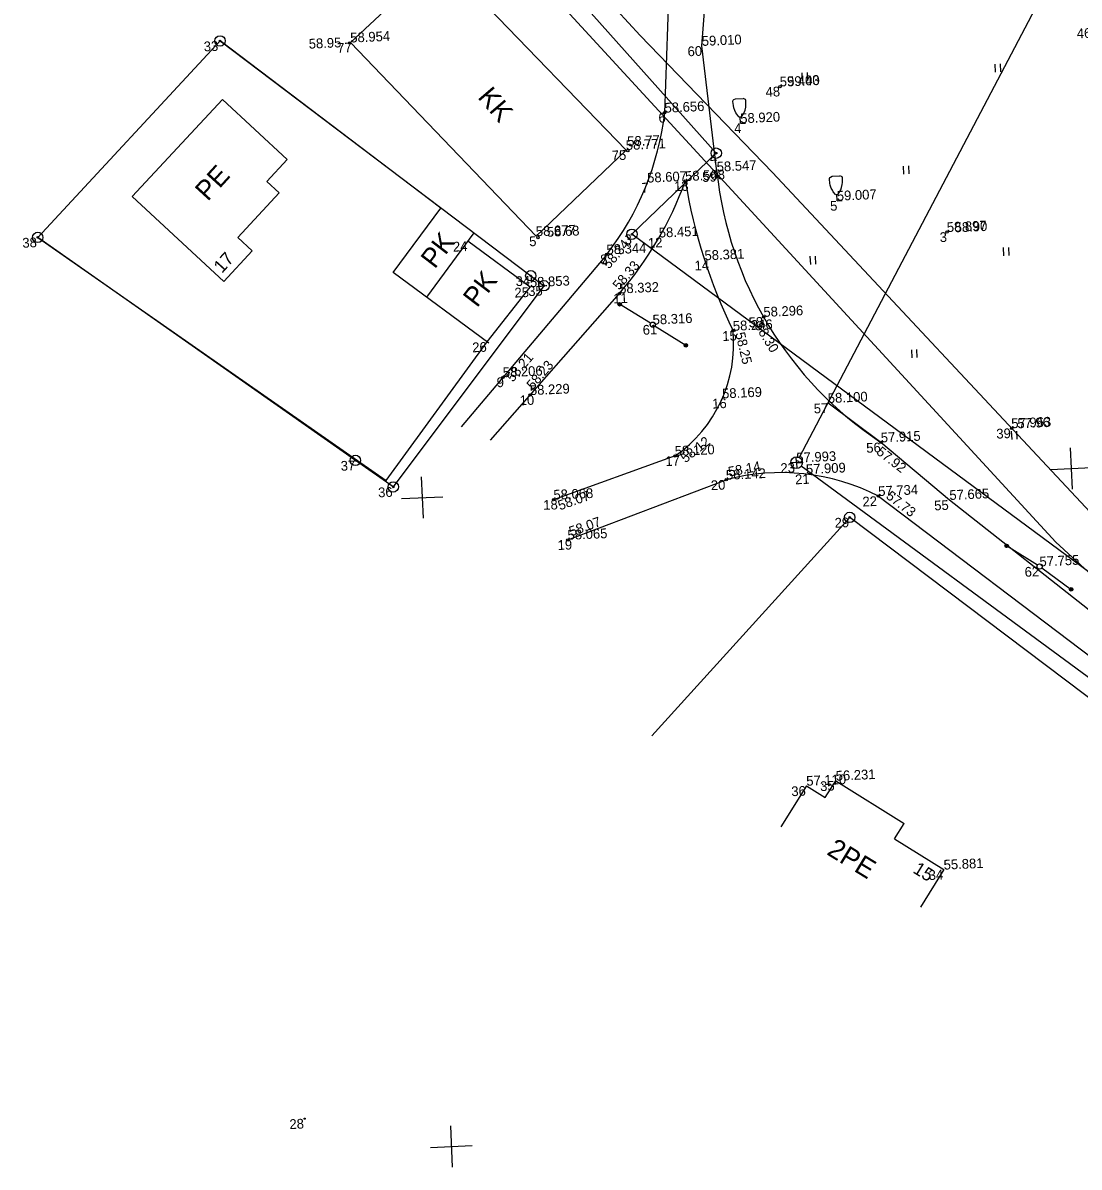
# Model space of a CAD drawing. Extents: x 641493 to 641754, y 6456801 to 6457062.
# Drawn here: x 641570.1 to 641651.4, y 6456820.5 to 6456908.6 of the extents above; entities that cross this region are included whole.
import ezdxf

# ---------------------------------------------------------------- set-up
doc = ezdxf.new("R2010")
doc.units = 0
for name, color, linetype in [('Level 1', 7, 'Continuous'), ('Level 10', 7, 'Continuous'), ('Level 13', 7, 'Continuous'), ('Level 14', 7, 'Continuous'), ('Level 15', 7, 'Continuous'), ('Level 20', 7, 'Continuous'), ('Level 28', 7, 'Continuous'), ('Level 30', 7, 'Continuous'), ('Level 4', 7, 'Continuous'), ('Level 40', 7, 'Continuous'), ('Level 41', 7, 'Continuous'), ('Level 44', 7, 'Continuous'), ('Level 58', 7, 'Continuous'), ('Level 59', 7, 'Continuous'), ('Level 62', 7, 'Continuous'), ('Level 63', 7, 'Continuous')]:
    doc.layers.add(name, color=color, linetype=linetype)

# ---------------------------------------------------------------- blocks, each defined once
blk = doc.blocks.new('VBEKAE')
at = {"layer": 'Level 44'}
for radius in [500, 71.4]:
    blk.add_circle((0, 0), radius, dxfattribs=at)

msp = doc.modelspace()

# ---------------------------------------------------------------- linework, layer by layer
at = {"layer": 'Level 1'}
for p, q in [((641616.502, 6456898.827), (641601.312, 6456914.564)), ((641602.249, 6456913.593), (641595.293, 6456907.099)), ((641595.293, 6456907.099), (641609.578, 6456892.188)), ((641585.438, 6456902.722), (641578.502, 6456895.244)), ((641585.438, 6456902.722), (641590.422, 6456898.098)), ((641609.578, 6456892.188), (641616.502, 6456898.827)), ((641590.422, 6456898.098), (641588.858, 6456896.412)), ((641588.858, 6456896.412), (641589.811, 6456895.528)), ((641578.502, 6456895.244), (641585.539, 6456888.716)), ((641589.811, 6456895.528), (641586.615, 6456892.082)), ((641598.587, 6456889.398), (641602.239, 6456894.345)), ((641586.615, 6456892.082), (641587.715, 6456891.062)), ((641601.161, 6456887.498), (641604.813, 6456892.445)), ((641609.121, 6456888.27), (641604.338, 6456891.802)), ((641587.715, 6456891.062), (641585.539, 6456888.716)), ((641605.944, 6456883.966), (641598.587, 6456889.398)), ((641605.823, 6456884.056), (641609.121, 6456888.27)), ((641631.838, 6456848.978), (641632.654, 6456850.278)), ((641632.654, 6456850.278), (641637.905, 6456846.982)), ((641630.391, 6456849.886), (641628.415, 6456846.739)), ((641630.391, 6456849.886), (641631.838, 6456848.978)), ((641637.171, 6456845.813), (641637.905, 6456846.982)), ((641637.171, 6456845.813), (641640.964, 6456843.432)), ((641640.964, 6456843.432), (641639.155, 6456840.55))]:
    msp.add_line(p, q, dxfattribs=at)
at = {"layer": 'Level 10'}
for p, q in [((641624.924, 6456902.769), (641625.523, 6456902.796)), ((641625.186, 6456901.38), (641625.386, 6456901.389)), ((641625.309, 6456900.885), (641625.286, 6456901.384)), ((641625.309, 6456900.885), (641625.708, 6456900.903)), ((641632.356, 6456896.806), (641632.956, 6456896.832)), ((641632.619, 6456895.416), (641632.819, 6456895.425)), ((641632.741, 6456894.921), (641632.719, 6456895.421)), ((641632.741, 6456894.921), (641633.141, 6456894.939))]:
    msp.add_line(p, q, dxfattribs=at)
for points in [[(641625.186, 6456901.38), (641625.019, 6456901.586), (641624.949, 6456901.694), (641624.864, 6456901.866), (641624.793, 6456902.088), (641624.762, 6456902.243), (641624.733, 6456902.561), (641624.733, 6456902.602), (641624.76, 6456902.675), (641624.798, 6456902.714), (641624.924, 6456902.769)], [(641625.386, 6456901.389), (641625.535, 6456901.609), (641625.594, 6456901.723), (641625.663, 6456901.902), (641625.714, 6456902.13), (641625.731, 6456902.286), (641625.732, 6456902.605), (641625.728, 6456902.647), (641625.695, 6456902.717), (641625.653, 6456902.752), (641625.523, 6456902.796)], [(641632.619, 6456895.416), (641632.451, 6456895.622), (641632.382, 6456895.73), (641632.297, 6456895.902), (641632.225, 6456896.124), (641632.195, 6456896.279), (641632.166, 6456896.597), (641632.166, 6456896.638), (641632.192, 6456896.711), (641632.231, 6456896.75), (641632.356, 6456896.806)], [(641632.819, 6456895.425), (641632.967, 6456895.645), (641633.027, 6456895.759), (641633.096, 6456895.938), (641633.147, 6456896.166), (641633.164, 6456896.323), (641633.164, 6456896.642), (641633.161, 6456896.683), (641633.128, 6456896.753), (641633.086, 6456896.788), (641632.956, 6456896.832)]]:
    msp.add_lwpolyline(points, dxfattribs=at)
at = {"layer": 'Level 13'}
for p, q in [((641618.394, 6456885.491), (641616.006, 6456886.952)), ((641618.734, 6456885.28), (641621.108, 6456883.796)), ((641648.168, 6456866.879), (641645.794, 6456868.363)), ((641648.499, 6456866.655), (641650.764, 6456865.009))]:
    msp.add_line(p, q, dxfattribs=at)
for centre, radius in [((641616.006, 6456886.952), 0.136), ((641616.006, 6456886.952), 0.121), ((641616.006, 6456886.952), 0.107), ((641616.006, 6456886.952), 0.0902), ((641616.006, 6456886.952), 0.0749), ((641616.006, 6456886.952), 0.0616), ((641616.006, 6456886.952), 0.0467), ((641616.006, 6456886.952), 0.0343), ((641616.006, 6456886.952), 0.0209), ((641616.006, 6456886.952), 0.0112), ((641618.565, 6456885.386), 0.2), ((641618.565, 6456885.386), 0.2), ((641621.108, 6456883.796), 0.136), ((641621.108, 6456883.796), 0.121), ((641621.108, 6456883.796), 0.107), ((641621.108, 6456883.796), 0.0902), ((641621.108, 6456883.796), 0.0749), ((641621.108, 6456883.796), 0.0616), ((641621.108, 6456883.796), 0.0467), ((641621.108, 6456883.796), 0.0343), ((641621.108, 6456883.796), 0.0209), ((641621.108, 6456883.796), 0.0112), ((641645.794, 6456868.363), 0.136), ((641645.794, 6456868.363), 0.121), ((641645.794, 6456868.363), 0.107), ((641645.794, 6456868.363), 0.0902), ((641645.794, 6456868.363), 0.0749), ((641645.794, 6456868.363), 0.0616), ((641645.794, 6456868.363), 0.0467), ((641645.794, 6456868.363), 0.0343), ((641645.794, 6456868.363), 0.0209), ((641645.794, 6456868.363), 0.0112), ((641648.337, 6456866.772), 0.2), ((641648.337, 6456866.772), 0.2), ((641650.764, 6456865.009), 0.136), ((641650.764, 6456865.009), 0.121), ((641650.764, 6456865.009), 0.107), ((641650.764, 6456865.009), 0.0902), ((641650.764, 6456865.009), 0.0749), ((641650.764, 6456865.009), 0.0616), ((641650.764, 6456865.009), 0.0467), ((641650.764, 6456865.009), 0.0343), ((641650.764, 6456865.009), 0.0209), ((641650.764, 6456865.009), 0.0112)]:
    msp.add_circle(centre, radius, dxfattribs=at)
at = {"layer": 'Level 14'}
for p, q in [((641648, 6456909.713), (641629.834, 6456875.163)), ((641660.058, 6456852.366), (641629.987, 6456874.498))]:
    msp.add_line(p, q, dxfattribs=at)
at = {"layer": 'Level 15'}
for q in [(641577.899, 6456946.557), (641663.29, 6456856.07)]:
    msp.add_line((641649.573, 6456868.629), q, dxfattribs=at)
at = {"layer": 'Level 20'}
for p, q in [((641599.866, 6456926.878), (641617.592, 6456907.654)), ((641617.592, 6456907.654), (641627.773, 6456897.1)), ((641627.773, 6456897.1), (641657.051, 6456865.781))]:
    msp.add_line(p, q, dxfattribs=at)
at = {"layer": 'Level 28'}
for p, q in [((641602.239, 6456894.345), (641585.252, 6456907.226)), ((641571.226, 6456892.105), (641598.038, 6456873.388)), ((641598.038, 6456873.388), (641605.823, 6456884.056))]:
    msp.add_line(p, q, dxfattribs=at)
at = {"layer": 'Level 30'}
for p, q in [((641619.483, 6456901.701), (641619.796, 6456910.532)), ((641622.348, 6456906.84), (641622.58, 6456910.145)), ((641623.495, 6456897.163), (641622.348, 6456906.84)), ((641615.016, 6456890.79), (641603.811, 6456877.522)), ((641606.07, 6456876.485), (641615.987, 6456887.781)), ((641636.125, 6456876.318), (641632.048, 6456879.347)), ((641641.403, 6456871.887), (641636.125, 6456876.318)), ((641620.272, 6456875.279), (641610.93, 6456871.911)), ((641612.018, 6456868.82), (641624.211, 6456873.445)), ((641635.928, 6456872.187), (641655.199, 6456857.598)), ((641656.495, 6456859.965), (641641.403, 6456871.887))]:
    msp.add_line(p, q, dxfattribs=at)
for centre, radius, start, end in [((641597.574, 6456904.301), 22.062, 322.23834, 353.23286), ((641651.895, 6456900.122), 28.554, 185.94633, 236.47542), ((641594.935, 6456905.939), 27.801, 319.22072, 340.01563), ((641663.172, 6456903.521), 42.701, 189.54777, 205.83719), ((641614.283, 6456883.91), 10.505, 304.75686, 5.46982), ((641628.428, 6456857.524), 16.47, 62.91046, 104.83393)]:
    msp.add_arc(centre, radius, start, end, dxfattribs=at)
at = {"layer": 'Level 4'}
for q in [(641629.605, 6456875.214), (641629.176, 6456874.744), (641630.075, 6456874.785), (641629.645, 6456874.315)]:
    msp.add_line((641629.625, 6456874.765), q, dxfattribs=at)
msp.add_circle((641629.625, 6456874.765), 0.45, dxfattribs=at)
at = {"layer": 'Level 40'}
for p, q in [((641623.443, 6456898.587), (641587.046, 6456939.346)), ((641571.226, 6456892.105), (641585.252, 6456907.226)), ((641585.252, 6456907.226), (641609.172, 6456889.15)), ((641616.956, 6456892.342), (641623.443, 6456898.587)), ((641595.676, 6456874.934), (641571.226, 6456892.105)), ((641693.964, 6456835.386), (641616.956, 6456892.342)), ((641609.172, 6456889.15), (641610.187, 6456888.385)), ((641610.187, 6456888.385), (641598.59, 6456872.892)), ((641598.59, 6456872.892), (641595.676, 6456874.934)), ((641618.479, 6456853.737), (641633.716, 6456870.552)), ((641679.078, 6456836.33), (641633.716, 6456870.552))]:
    msp.add_line(p, q, dxfattribs=at)
at = {"layer": 'Level 41'}
for p, q in [((641644.891, 6456905.448), (641644.919, 6456904.828)), ((641645.297, 6456905.454), (641645.324, 6456904.846)), ((641630.026, 6456904.782), (641630.054, 6456904.163)), ((641630.431, 6456904.789), (641630.459, 6456904.181)), ((641637.83, 6456897.593), (641637.858, 6456896.974)), ((641638.236, 6456897.6), (641638.263, 6456896.992)), ((641645.524, 6456891.312), (641645.552, 6456890.692)), ((641645.93, 6456891.319), (641645.957, 6456890.711)), ((641630.659, 6456890.646), (641630.687, 6456890.027)), ((641631.064, 6456890.653), (641631.092, 6456890.045)), ((641638.463, 6456883.458), (641638.491, 6456882.838)), ((641638.869, 6456883.465), (641638.896, 6456882.856)), ((641646.157, 6456877.176), (641646.185, 6456876.557)), ((641646.563, 6456877.183), (641646.59, 6456876.575))]:
    msp.add_line(p, q, dxfattribs=at)
at = {"layer": 'Level 44'}
for radius in [0.4, 0.0571]:
    msp.add_circle((641633.716, 6456870.552), radius, dxfattribs=at)
at = {"layer": 'Level 58'}
for p, q in [((641650.692, 6456875.9), (641650.835, 6456872.716)), ((641649.172, 6456874.237), (641652.355, 6456874.379)), ((641600.747, 6456873.663), (641600.89, 6456870.48)), ((641599.227, 6456872), (641602.41, 6456872.143)), ((641602.984, 6456823.718), (641603.126, 6456820.535)), ((641601.463, 6456822.055), (641604.647, 6456822.198))]:
    msp.add_line(p, q, dxfattribs=at)
at = {"layer": 'Level 59'}
for centre in [(641595.227, 6456907.073), (641628.347, 6456903.716), (641619.483, 6456901.701), (641616.64, 6456898.791), (641621.063, 6456896.438), (641641.21, 6456892.512), (641609.717, 6456892.074), (641615.016, 6456890.79), (641615.987, 6456887.781), (641627.089, 6456885.981), (641624.74, 6456884.911), (641607.032, 6456881.336), (641609.121, 6456879.96), (641646.172, 6456877.41), (641636.125, 6456876.318), (641620.272, 6456875.279), (641624.211, 6456873.445), (641635.928, 6456872.187), (641610.93, 6456871.911), (641612.018, 6456868.82)]:
    msp.add_circle(centre, 0.0909, dxfattribs=at)

# ---------------------------------------------------------------- block references
at = {"layer": 'Level 44', "rotation": 2.5640219439467273}
for p, xscale, yscale in [((641585.252, 6456907.226), 0.000799920053174619, 0.0007999200531746189), ((641623.443, 6456898.587), 0.000799920053174619, 0.0007999200531746189), ((641623.443, 6456898.587), 9.999000664682737e-05, 9.999000664682736e-05), ((641571.226, 6456892.105), 0.000799920053174619, 0.0007999200531746189), ((641616.956, 6456892.342), 0.000799920053174619, 0.0007999200531746189), ((641616.956, 6456892.342), 9.999000664682737e-05, 9.999000664682736e-05), ((641609.172, 6456889.15), 0.000799920053174619, 0.0007999200531746189), ((641610.187, 6456888.385), 0.000799920053174619, 0.0007999200531746189), ((641595.676, 6456874.934), 0.000799920053174619, 0.0007999200531746189), ((641598.59, 6456872.892), 0.000799920053174619, 0.0007999200531746189), ((641591.769, 6456824.263), 9.999000664682737e-05, 9.999000664682736e-05)]:
    msp.add_blockref('VBEKAE', p, dxfattribs=dict(at, xscale=xscale, yscale=yscale))

# ---------------------------------------------------------------- texts
at = {"layer": 'Level 58'}
for s, height, rotation, p in [('KK', 1.4999, 310.56272, (641605.029, 6456902.871)), ('PE', 1.4999, 47.56402, (641584.305, 6456894.827)), ('PK', 1.4999, 52.60647, (641601.781, 6456889.619)), ('17', 0.9999, 47.56402, (641585.4, 6456889.293)), ('PK', 1.4999, 52.60647, (641605.034, 6456886.635)), ('2PE', 1.4999, 328.51812, (641631.879, 6456844.643)), ('15', 0.9999, 328.51402, (641638.516, 6456843.241))]:
    msp.add_text(s, height=height, rotation=rotation, dxfattribs=at).set_placement(p)
at = {"layer": 'Level 59'}
for s, rotation, p in [('58.95', 2.56402, (641592.096, 6456906.628)), ('59.40', 2.56402, (641628.918, 6456903.722)), ('58.77', 2.56402, (641616.61, 6456899.115)), ('58.90', 2.56402, (641641.813, 6456892.492)), ('58.68', 2.56402, (641610.424, 6456892.147)), ('58.34', 49.35393, (641615.19, 6456889.629)), ('58.33', 49.35393, (641615.972, 6456888)), ('58.30', 301.30382, (641626.366, 6456885.298)), ('58.25', 283.34832, (641624.906, 6456884.713)), ('58.21', 49.35393, (641607.789, 6456880.918)), ('58.23', 49.35393, (641609.337, 6456880.329)), ('57.96', 2.56402, (641646.638, 6456877.4)), ('58.12', 37.95882, (641621.074, 6456874.709)), ('57.92', 322.24992, (641635.714, 6456875.47)), ('58.14', 10.69412, (641624.438, 6456873.681)), ('58.07', 19.38542, (641611.419, 6456871.087)), ('57.73', 322.24992, (641636.454, 6456872.07)), ('58.07', 19.38542, (641612.27, 6456869.08))]:
    msp.add_text(s, height=0.7499, rotation=rotation, dxfattribs=at).set_placement(p)
at = {"layer": 'Level 62'}
for s, height, p in [('46', 0.7499, (641651.21, 6456907.42)), ('33', 0.7499, (641584.017, 6456906.421)), ('77', 0.7499, (641594.295, 6456906.303)), ('60', 0.7499, (641621.255, 6456906.04)), ('48', 0.7499, (641627.259, 6456902.917)), ('6', 0.75, (641619.015, 6456900.929)), ('4', 0.75, (641624.841, 6456900.113)), ('75', 0.7499, (641615.42, 6456898.028)), ('4', 0.75, (641622.975, 6456897.816)), ('59', 0.7499, (641622.379, 6456896.363)), ('7', 0.75, (641617.708, 6456895.545)), ('13', 0.7499, (641620.217, 6456895.649)), ('5', 0.75, (641632.226, 6456894.147)), ('3', 0.75, (641640.66, 6456891.737)), ('3', 0.75, (641640.66, 6456891.737)), ('3', 0.75, (641640.66, 6456891.737)), ('38', 0.7499, (641570.056, 6456891.302)), ('24', 0.7499, (641603.198, 6456891)), ('5', 0.75, (641609.063, 6456891.415)), ('3', 0.75, (641616.406, 6456891.566)), ('12', 0.7499, (641618.206, 6456891.299)), ('8', 0.75, (641614.53, 6456890.018)), ('14', 0.7499, (641621.794, 6456889.553)), ('34', 0.7499, (641608.02, 6456888.348)), ('25', 0.7499, (641607.934, 6456887.466)), ('35', 0.7499, (641608.988, 6456887.581)), ('11', 0.7499, (641615.531, 6456887.01)), ('58', 0.7499, (641625.954, 6456885.18)), ('61', 0.7499, (641617.802, 6456884.601)), ('15', 0.7499, (641623.93, 6456884.124)), ('26', 0.7499, (641604.683, 6456883.254)), ('9', 0.75, (641606.564, 6456880.564)), ('10', 0.7499, (641608.335, 6456879.174)), ('16', 0.7499, (641623.147, 6456878.921)), ('57', 0.7499, (641630.967, 6456878.548)), ('39', 0.7499, (641645.019, 6456876.608)), ('56', 0.7499, (641635.009, 6456875.517)), ('37', 0.7499, (641594.559, 6456874.133)), ('17', 0.7499, (641619.544, 6456874.496)), ('23', 0.7499, (641628.402, 6456873.959)), ('20', 0.7499, (641623.047, 6456872.642)), ('21', 0.7499, (641629.531, 6456873.092)), ('36', 0.7499, (641597.438, 6456872.09)), ('18', 0.7499, (641610.149, 6456871.125)), ('22', 0.7499, (641634.717, 6456871.382)), ('55', 0.7499, (641640.239, 6456871.084)), ('29', 0.7499, (641632.576, 6456869.75)), ('19', 0.7499, (641611.255, 6456868.036)), ('62', 0.7499, (641647.197, 6456865.971)), ('35', 0.7499, (641631.455, 6456849.474)), ('36', 0.7499, (641629.239, 6456849.084)), ('34', 0.7499, (641639.812, 6456842.629)), ('28', 0.7499, (641590.611, 6456823.461))]:
    msp.add_text(s, height=height, rotation=2.56402, dxfattribs=at).set_placement(p)
at = {"layer": 'Level 63'}
for s, p in [('58.954', (641595.293, 6456907.099)), ('59.010', (641622.348, 6456906.84)), ('59.403', (641628.347, 6456903.716)), ('58.656', (641619.483, 6456901.701)), ('58.920', (641625.309, 6456900.885)), ('58.771', (641616.502, 6456898.827)), ('58.547', (641623.495, 6456897.163)), ('58.607', (641618.141, 6456896.315)), ('58.568', (641621.063, 6456896.438)), ('59.007', (641632.741, 6456894.921)), ('58.897', (641641.21, 6456892.512)), ('58.897', (641641.21, 6456892.512)), ('58.897', (641641.21, 6456892.512)), ('58.677', (641609.578, 6456892.188)), ('58.451', (641619.04, 6456892.087)), ('58.344', (641615.016, 6456890.79)), ('58.381', (641622.557, 6456890.338)), ('58.853', (641609.121, 6456888.27)), ('58.332', (641615.987, 6456887.781)), ('58.296', (641627.089, 6456885.981)), ('58.316', (641618.565, 6456885.386)), ('58.246', (641624.74, 6456884.911)), ('58.206', (641607.032, 6456881.336)), ('58.229', (641609.121, 6456879.96)), ('58.169', (641623.91, 6456879.706)), ('58.100', (641632.048, 6456879.347)), ('57.963', (641646.172, 6456877.41)), ('57.915', (641636.125, 6456876.318)), ('58.120', (641620.272, 6456875.279)), ('57.993', (641629.625, 6456874.765)), ('58.142', (641624.211, 6456873.445)), ('57.909', (641630.364, 6456873.88)), ('58.068', (641610.93, 6456871.911)), ('57.734', (641635.928, 6456872.187)), ('57.665', (641641.403, 6456871.887)), ('58.065', (641612.018, 6456868.82)), ('57.755', (641648.337, 6456866.772)), ('56.231', (641632.654, 6456850.278)), ('57.110', (641630.391, 6456849.886)), ('55.881', (641640.964, 6456843.432))]:
    msp.add_text(s, height=0.7499, rotation=2.56402, dxfattribs=at).set_placement(p)

doc.saveas('drawing.dxf')
